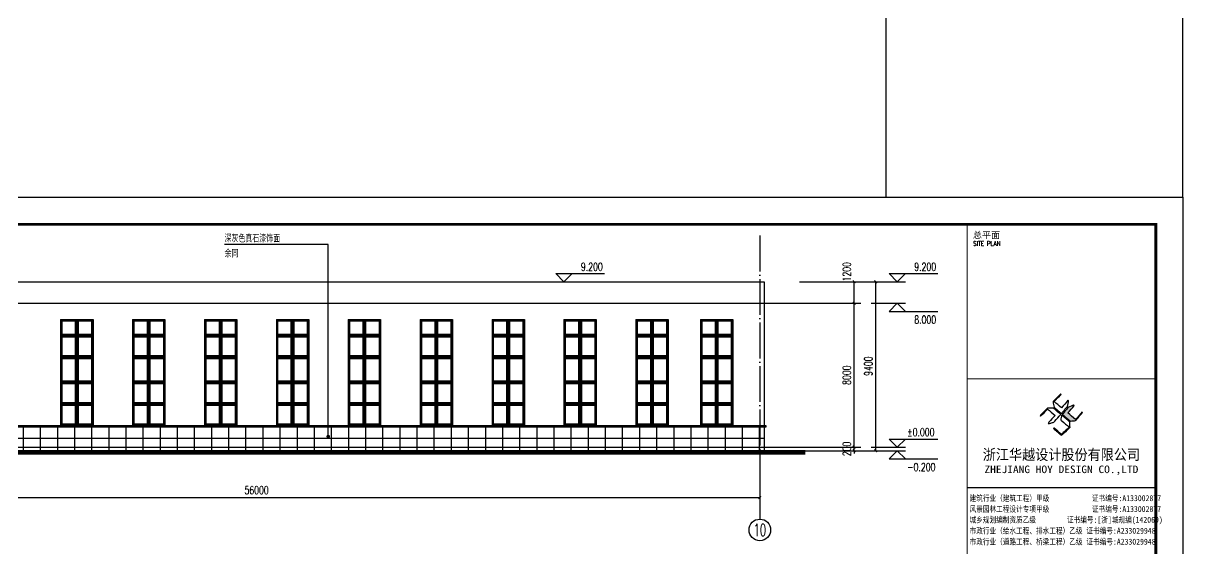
# Model space of a CAD drawing. Header units: millimetres. Extents: x 4279522 to 4437387, y 18981343 to 19528009.
# Drawn here: x 4369596 to 4434112, y 19153845 to 19183084 of the extents above; entities that cross this region are included whole.
import ezdxf
from ezdxf.enums import TextEntityAlignment as Align

# ---------------------------------------------------------------- set-up
doc = ezdxf.new("R2010")
doc.units = ezdxf.units.MM
doc.header["$LTSCALE"] = 1000
doc.header["$MEASUREMENT"] = 0
doc.linetypes.add('DOTE', pattern=[2.42, 2, -0.2, 0.02, -0.2])
doc.layers.get('Defpoints').update_dxf_attribs({"color": 1})
doc.layers.add('0 - 已设计道路边线', color=150, linetype='Continuous', lineweight=50)
for name, color, linetype in [('0 - 转弯半径', 10, 'Continuous'), ('AXIS_TEXT', 7, 'Continuous'), ('AXIS_外部', 171, 'Continuous'), ('DIM_LEAD', 145, 'Continuous'), ('DOTE', 250, 'DOTE'), ('PUB_DIM', 161, 'Continuous'), ('PUB_TEXT', 7, 'Continuous'), ('PUB_TITLE', 4, 'Continuous'), ('TK', 4, 'Continuous'), ('真石漆分割', 251, 'Continuous')]:
    doc.layers.add(name, color=color, linetype=linetype)
doc.styles.add('-宋体', font='', dxfattribs={"width": 0.8})
doc.styles.add('_TCH_AXIS', font='COMPLEX', dxfattribs={"bigfont": 'GBCBIG'})
doc.styles.add('_TCH_DIM', font='SIMPLEX', dxfattribs={"bigfont": 'GBCBIG'})
doc.styles.add('_TCH_DIM_T3', font='SIMPLEX', dxfattribs={"width": 0.705882, "bigfont": 'GBCBIG'})
doc.styles.add('COMPLEX', font='COMPLEX')
doc.styles.add('HT', font='simhei.ttf', dxfattribs={"width": 0.7})
doc.styles.add('ROMANS', font='romans', dxfattribs={"width": 0.65, "height": 231.275})
doc.styles.add('图签宋体', font='', dxfattribs={"height": 300})
doc.styles.add('图签黑体', font='simhei.ttf', dxfattribs={"height": 550})
doc.styles.get('-宋体').set_extended_font_data('SimSun')
doc.styles.get('图签宋体').set_extended_font_data('NSimSun')
doc.dimstyles.new('_TCH_ARCH&&150', dxfattribs={"dimtxt": 446.25, "dimasz": 150, "dimexe": 375, "dimexo": 450, "dimgap": 189.375, "dimtad": 1, "dimdec": 0, "dimzin": 0, "dimdsep": 46, "dimtxsty": '_TCH_DIM_T3', "dimblk": 'ARCHTICK', "dimcen": 0.09, "dimclrt": 7, "dimazin": 2, "dimtfac": 1, "dimtdec": 0, "dimtix": 1, "dimtmove": 2, "dimatfit": 3, "dimfxl": 0, "dimtolj": 1, "dimtzin": 0, "dimarcsym": 0})
pattern_1 = [(0, (-461.4, -166224), (0, 952.5), []), (90, (-461.4, -166224), (-952.5, 6e-14), [])]

# ---------------------------------------------------------------- blocks, each defined once
blk = doc.blocks.new('45654')
at = {"layer": '0 - 已设计道路边线', "ltscale": 0.01}
for points in [[(4404592, 19331977), (4405392, 19331977), (4405392, 19332777), (4404592, 19332777)], [(4406292, 19331977), (4405492, 19331977), (4405492, 19332777), (4406292, 19332777)], [(4404592, 19331877), (4405392, 19331877), (4405392, 19330777), (4404592, 19330777)], [(4406292, 19331877), (4405492, 19331877), (4405492, 19330777), (4406292, 19330777)], [(4404592, 19330677), (4405392, 19330677), (4405392, 19329377), (4404592, 19329377)], [(4406292, 19330677), (4405492, 19330677), (4405492, 19329377), (4406292, 19329377)], [(4404592, 19329277), (4405392, 19329277), (4405392, 19328177), (4404592, 19328177)], [(4406292, 19329277), (4405492, 19329277), (4405492, 19328177), (4406292, 19328177)], [(4404592, 19328077), (4405392, 19328077), (4405392, 19326977), (4404592, 19326977)], [(4406292, 19328077), (4405492, 19328077), (4405492, 19326977), (4406292, 19326977)]]:
    blk.add_lwpolyline(points, close=True, dxfattribs=at)
at = {"layer": '0 - 转弯半径', "color": 0}
for p, q in [((4404542, 19332827), (4404542, 19326927)), ((4404542, 19332827), (4406342, 19332827)), ((4405442, 19332827), (4405442, 19326927)), ((4406342, 19332827), (4406342, 19326927)), ((4404542, 19331927), (4406342, 19331927)), ((4404542, 19330727), (4406342, 19330727)), ((4404542, 19329327), (4406342, 19329327)), ((4404542, 19328127), (4406342, 19328127)), ((4404542, 19326927), (4406342, 19326927))]:
    blk.add_line(p, q, dxfattribs=at)
blk = doc.blocks.new('A$C053D6479')
at = {"layer": 'PUB_TITLE'}
h = blk.add_hatch(color=256, dxfattribs=at)
h.dxf.hatch_style = 1
edge = h.paths.add_edge_path()
edge.add_spline(control_points=[(1026, 827), (1105, 920), (1188, 1008), (1266, 1102)], knot_values=[13, 13, 13, 13, 14, 14, 14, 14], degree=3, periodic=0)
edge.add_spline(control_points=[(1266, 1102), (1258, 1111), (1249, 1119), (1239, 1116)], knot_values=[12, 12, 12, 12, 13, 13, 13, 13], degree=3, periodic=0)
edge.add_spline(control_points=[(1239, 1116), (1210, 1107), (1179, 1092), (1144, 1077)], knot_values=[11, 11, 11, 11, 12, 12, 12, 12], degree=3, periodic=0)
edge.add_spline(control_points=[(1144, 1077), (1109, 1063), (1069, 1053), (1047, 1038)], knot_values=[10, 10, 10, 10, 11, 11, 11, 11], degree=3, periodic=0)
edge.add_spline(control_points=[(1047, 1038), (1028, 1026), (1007, 992), (991, 972)], knot_values=[9, 9, 9, 9, 10, 10, 10, 10], degree=3, periodic=0)
edge.add_spline(control_points=[(991, 972), (942, 913), (899, 868), (849, 810)], knot_values=[8, 8, 8, 8, 9, 9, 9, 9], degree=3, periodic=0)
edge.add_spline(control_points=[(849, 810), (842, 801), (822, 776), (822, 775)], knot_values=[7, 7, 7, 7, 8, 8, 8, 8], degree=3, periodic=0)
edge.add_spline(control_points=[(822, 775), (823, 771), (848, 752), (859, 744)], knot_values=[6, 6, 6, 6, 7, 7, 7, 7], degree=3, periodic=0)
edge.add_spline(control_points=[(859, 744), (949, 670), (1035, 592), (1122, 521)], knot_values=[5, 5, 5, 5, 6, 6, 6, 6], degree=3, periodic=0)
edge.add_spline(control_points=[(1122, 521), (1153, 527), (1185, 530), (1217, 533)], knot_values=[4, 4, 4, 4, 5, 5, 5, 5], degree=3, periodic=0)
edge.add_spline(control_points=[(1217, 533), (1246, 535), (1293, 532), (1316, 542)], knot_values=[3, 3, 3, 3, 4, 4, 4, 4], degree=3, periodic=0)
edge.add_spline(control_points=[(1316, 542), (1327, 547), (1338, 565), (1349, 579)], knot_values=[2, 2, 2, 2, 3, 3, 3, 3], degree=3, periodic=0)
edge.add_spline(control_points=[(1349, 579), (1423, 670), (1507, 759), (1572, 848)], knot_values=[1, 1, 1, 1, 2, 2, 2, 2], degree=3, periodic=0)
edge.add_spline(control_points=[(1572, 848), (1564, 852), (1561, 861), (1551, 862)], knot_values=[0, 0, 0, 0, 1, 1, 1, 1], degree=3, periodic=0)
edge.add_spline(control_points=[(1551, 862), (1469, 769), (1393, 671), (1310, 579)], knot_values=[15, 15, 15, 15, 16, 16, 16, 16], degree=3, periodic=0)
edge.add_spline(control_points=[(1310, 579), (1216, 662), (1118, 742), (1026, 827)], knot_values=[14, 14, 14, 14, 15, 15, 15, 15], degree=3, periodic=0)
at = {"layer": 'TK'}
for points, knots in [([(1031, 1298), (1066, 1286), (1054, 1262), (1045, 1224), (1036, 1188), (1031, 1158), (1024, 1121), (1020, 1104), (1017, 1085), (1012, 1071), (1004, 1052), (976, 1026), (956, 1003), (906, 946), (866, 899), (814, 839), (806, 829), (789, 806), (787, 806), (777, 804), (728, 856), (719, 864), (651, 922), (580, 978), (514, 1036), (509, 1106), (488, 1176), (479, 1247), (570, 1343), (663, 1436), (758, 1526), (764, 1523), (768, 1518), (774, 1515), (693, 1422), (599, 1343), (520, 1249), (607, 1171), (698, 1096), (789, 1021), (874, 1109), (950, 1206), (1031, 1298)], [0, 0, 0, 0, 1, 1, 1, 2, 2, 2, 3, 3, 3, 4, 4, 4, 5, 5, 5, 6, 6, 6, 7, 7, 7, 8, 8, 8, 9, 9, 9, 10, 10, 10, 11, 11, 11, 12, 12, 12, 13, 13, 13, 14, 14, 14, 14]), ([(555, 949), (624, 891), (699, 833), (760, 773), (689, 691), (614, 604), (539, 517), (529, 505), (516, 487), (506, 482), (492, 475), (469, 472), (452, 467), (416, 456), (383, 448), (342, 438), (323, 433), (297, 422), (293, 440), (291, 452), (313, 470), (322, 480), (400, 566), (477, 652), (553, 736), (460, 815), (366, 894), (270, 970), (183, 883), (101, 791), (16, 703), (-18, 714), (9, 735), (28, 755), (103, 838), (192, 930), (266, 1005), (319, 1009), (387, 1005), (442, 1007), (456, 1008), (472, 1011), (485, 1007), (507, 1000), (534, 967), (555, 949)], [0, 0, 0, 0, 1, 1, 1, 2, 2, 2, 3, 3, 3, 4, 4, 4, 5, 5, 5, 6, 6, 6, 7, 7, 7, 8, 8, 8, 9, 9, 9, 10, 10, 10, 11, 11, 11, 12, 12, 12, 13, 13, 13, 14, 14, 14, 15, 15, 15, 15]), ([(1551, 862), (1561, 861), (1564, 852), (1572, 848), (1507, 759), (1423, 670), (1349, 579), (1338, 565), (1327, 547), (1316, 542), (1293, 532), (1246, 535), (1217, 533), (1185, 530), (1153, 527), (1122, 521), (1035, 592), (949, 670), (859, 744), (848, 752), (823, 771), (822, 775), (822, 776), (842, 801), (849, 810), (899, 868), (942, 913), (991, 972), (1007, 992), (1028, 1026), (1047, 1038), (1069, 1053), (1109, 1063), (1144, 1077), (1179, 1092), (1210, 1107), (1239, 1116), (1249, 1119), (1258, 1111), (1266, 1102), (1188, 1008), (1105, 920), (1026, 827), (1118, 742), (1216, 662), (1310, 579), (1393, 671), (1469, 769), (1551, 862)], [0, 0, 0, 0, 1, 1, 1, 2, 2, 2, 3, 3, 3, 4, 4, 4, 5, 5, 5, 6, 6, 6, 7, 7, 7, 8, 8, 8, 9, 9, 9, 10, 10, 10, 11, 11, 11, 12, 12, 12, 13, 13, 13, 14, 14, 14, 15, 15, 15, 16, 16, 16, 16]), ([(1097, 490), (1100, 425), (1106, 361), (1107, 294), (1018, 207), (925, 121), (830, 33), (818, 21), (800, 0), (787, 0), (768, -1), (725, 49), (712, 60), (662, 103), (616, 143), (568, 186), (545, 207), (518, 224), (499, 250), (501, 259), (511, 261), (516, 267), (609, 192), (696, 111), (785, 33), (883, 118), (977, 208), (1070, 298), (992, 373), (892, 456), (803, 534), (791, 544), (768, 561), (766, 569), (761, 588), (776, 634), (780, 655), (785, 690), (788, 721), (795, 746), (897, 661), (998, 576), (1097, 490)], [0, 0, 0, 0, 1, 1, 1, 2, 2, 2, 3, 3, 3, 4, 4, 4, 5, 5, 5, 6, 6, 6, 7, 7, 7, 8, 8, 8, 9, 9, 9, 10, 10, 10, 11, 11, 11, 12, 12, 12, 13, 13, 13, 14, 14, 14, 14])]:
    blk.add_open_spline(points, degree=3, knots=knots, dxfattribs=at)
blk = doc.blocks.new('GeYuanFrame_66584210', base_point=(18.76, 4.34))
at = {"layer": 'TK'}
for p, q in [((43.76, 414.34), (676.76, 414.34)), ((606.76, 316.74), (676.76, 316.74))]:
    blk.add_line(p, q, dxfattribs=at)
blk.add_lwpolyline([(18.76, 424.34), (686.76, 424.34), (686.76, 4.34), (18.76, 4.34), (18.76, 424.34)], dxfattribs=at)
at = {"layer": 'TK', "const_width": 1}
blk.add_lwpolyline([(676.76, 414.34), (43.76, 414.34), (43.76, 14.34), (676.76, 14.34)], close=True, dxfattribs=at)
at = {"layer": 'TK'}
for points, const_width in [([(606.76, 414.34), (606.76, 14.34)], 0.4), ([(606.76, 356.95), (676.76, 356.95)], 0.35)]:
    blk.add_lwpolyline(points, dxfattribs=dict(at, const_width=const_width))
at = {"layer": 'PUB_TITLE', "xscale": 0.01000000000021828, "yscale": 0.01000000000021828, "zscale": 0.01}
blk.add_blockref('A$C053D6479', (633.86, 336.08), dxfattribs=at)
at = {"layer": 'TK', "style": '图签宋体'}
blk.add_text('总平面', height=2.4, dxfattribs=at).set_placement((608.9, 409.1))
at = {"layer": 'TK'}
for s, height, style, width, p in [('SITE PLAN', 1.697, 'ROMANS', 0.76, (609.02, 406.31)), ('建筑行业（建筑工程）甲级           证书编号:A133002877', 2.2, '-宋体', 0.8, (607.67, 311.64)), ('风景园林工程设计专项甲级           证书编号:A133002877', 2.2, '-宋体', 0.8, (607.67, 307.62)), ('城乡规划编制资质乙级        证书编号:[浙]城规编(142069)', 2.2, '-宋体', 0.8, (607.67, 303.63)), ('市政行业（给水工程、排水工程）乙级 证书编号:A233029948', 2.2, '-宋体', 0.8, (607.67, 299.55)), ('市政行业（道路工程、桥梁工程）乙级 证书编号:A233029948', 2.2, '-宋体', 0.8, (607.67, 295.5))]:
    blk.add_text(s, height=height, dxfattribs=dict(at, style=style, width=width)).set_placement(p)
for s, height, style, width, p in [('浙江华越设计股份有限公司', 3.96, 'HT', 0.9, (641.74, 328.97)), ('ZHEJIANG HOY DESIGN CO.,LTD', 2.8, '图签黑体', 1.11, (641.73, 323.1))]:
    blk.add_text(s, height=height, dxfattribs=dict(at, style=style, width=width)).set_placement(p, align=Align.MIDDLE)
blk = doc.blocks.new('_ArchTick')
at = {"color": 0, "linetype": 'ByBlock', "const_width": 0.4}
blk.add_lwpolyline([(-0.5, -0.5), (0.5, 0.5)], dxfattribs=at)
blk = doc.blocks.new('*D453')
at = {"layer": 'Defpoints', "color": 0}
for p in [(4412328, 19168703), (4417028, 19168703), (4412328, 19159303)]:
    blk.add_point(p, dxfattribs=at)
at = {"layer": 'PUB_DIM', "color": 0, "lineweight": -2}
for p, q in [((4412778, 19168703), (4417403, 19168703)), ((4417028, 19159303), (4417028, 19168703)), ((4412778, 19159303), (4417403, 19159303))]:
    blk.add_line(p, q, dxfattribs=at)
at = {"layer": 'PUB_DIM', "color": 0, "lineweight": -2, "xscale": 150, "yscale": 150, "zscale": 150}
for p, rotation in [((4417028, 19168703), 90), ((4417028, 19159303), 270)]:
    blk.add_blockref('_ArchTick', p, dxfattribs=dict(at, rotation=rotation))
at = {"layer": 'PUB_DIM', "color": 7, "insert": (4416616, 19164003), "char_height": 446.2, "attachment_point": 5, "rotation": 90, "style": '_TCH_DIM_T3'}
blk.add_mtext('\\A1;9400', dxfattribs=at)
blk = doc.blocks.new('*D454')
at = {"layer": 'Defpoints', "color": 0}
for p in [(4412328, 19159503), (4415828, 19159503), (4412328, 19159303)]:
    blk.add_point(p, dxfattribs=at)
at = {"layer": 'PUB_DIM', "color": 0, "lineweight": -2}
for p, q in [((4412778, 19159503), (4416203, 19159503)), ((4415828, 19159503), (4415828, 19159653)), ((4415828, 19159303), (4415828, 19159503)), ((4412778, 19159303), (4416203, 19159303)), ((4415828, 19159303), (4415828, 19159153))]:
    blk.add_line(p, q, dxfattribs=at)
at = {"layer": 'PUB_DIM', "color": 0, "lineweight": -2, "xscale": 150, "yscale": 150, "zscale": 150}
for p, rotation in [((4415828, 19159503), 270), ((4415828, 19159303), 90)]:
    blk.add_blockref('_ArchTick', p, dxfattribs=dict(at, rotation=rotation))
at = {"layer": 'PUB_DIM', "color": 7, "insert": (4415416, 19159403), "char_height": 446.2, "attachment_point": 5, "rotation": 90, "style": '_TCH_DIM_T3'}
blk.add_mtext('\\A1;200', dxfattribs=at)
blk = doc.blocks.new('*D455')
at = {"layer": 'Defpoints', "color": 0}
for p in [(4412328, 19167503), (4415828, 19167503), (4412328, 19159503)]:
    blk.add_point(p, dxfattribs=at)
at = {"layer": 'PUB_DIM', "color": 0, "lineweight": -2}
for p, q in [((4412778, 19167503), (4416203, 19167503)), ((4415828, 19159503), (4415828, 19167503)), ((4412778, 19159503), (4416203, 19159503))]:
    blk.add_line(p, q, dxfattribs=at)
at = {"layer": 'PUB_DIM', "color": 0, "lineweight": -2, "xscale": 150, "yscale": 150, "zscale": 150}
for p, rotation in [((4415828, 19167503), 90), ((4415828, 19159503), 270)]:
    blk.add_blockref('_ArchTick', p, dxfattribs=dict(at, rotation=rotation))
at = {"layer": 'PUB_DIM', "color": 7, "insert": (4415416, 19163503), "char_height": 446.2, "attachment_point": 5, "rotation": 90, "style": '_TCH_DIM_T3'}
blk.add_mtext('\\A1;8000', dxfattribs=at)
blk = doc.blocks.new('*D456')
at = {"layer": 'Defpoints', "color": 0}
for p in [(4412328, 19168703), (4415828, 19168703), (4412328, 19167503)]:
    blk.add_point(p, dxfattribs=at)
at = {"layer": 'PUB_DIM', "color": 0, "lineweight": -2}
for p, q in [((4412778, 19168703), (4416203, 19168703)), ((4415828, 19167503), (4415828, 19168703)), ((4412778, 19167503), (4416203, 19167503))]:
    blk.add_line(p, q, dxfattribs=at)
at = {"layer": 'PUB_DIM', "color": 0, "lineweight": -2, "xscale": 150, "yscale": 150, "zscale": 150}
for p, rotation in [((4415828, 19168703), 90), ((4415828, 19167503), 270)]:
    blk.add_blockref('_ArchTick', p, dxfattribs=dict(at, rotation=rotation))
at = {"layer": 'PUB_DIM', "color": 7, "insert": (4415416, 19169258), "char_height": 446.2, "attachment_point": 5, "rotation": 90, "style": '_TCH_DIM_T3'}
blk.add_mtext('\\A1;1200', dxfattribs=at)
blk = doc.blocks.new('*D459')
at = {"layer": 'AXIS_外部', "color": 0, "lineweight": -2}
for p, q in [((4354581, 19158505), (4354581, 19156320)), ((4410581, 19158505), (4410581, 19156320)), ((4354581, 19156695), (4410581, 19156695))]:
    blk.add_line(p, q, dxfattribs=at)
at = {"layer": 'Defpoints', "color": 0}
for p in [(4354581, 19158955), (4410581, 19158955), (4410581, 19156695)]:
    blk.add_point(p, dxfattribs=at)
at = {"layer": 'AXIS_外部', "color": 0, "lineweight": -2, "xscale": 150, "yscale": 150, "zscale": 150, "rotation": 180}
blk.add_blockref('_ArchTick', (4354581, 19156695), dxfattribs=at)
at = {"layer": 'AXIS_外部', "color": 0, "lineweight": -2, "xscale": 150, "yscale": 150, "zscale": 150}
blk.add_blockref('_ArchTick', (4410581, 19156695), dxfattribs=at)
at = {"layer": 'AXIS_外部', "color": 7, "insert": (4382581, 19157108), "char_height": 446.2, "attachment_point": 5, "style": '_TCH_DIM_T3'}
blk.add_mtext('\\A1;56000', dxfattribs=at)
blk = doc.blocks.new('_AXISO')
blk.add_circle((0, 0), 0.5)
at = {"layer": 'AXIS_TEXT', "style": 'COMPLEX', "width": 1.041667}
blk.add_attdef('A', text='', height=0.56, dxfattribs=at).set_placement((-0.25, -0.28), (0.25, -0.28), align=Align.FIT)

msp = doc.modelspace()

# ---------------------------------------------------------------- hatches: boundary and pattern name
at = {"layer": '真石漆分割'}
h = msp.add_hatch(dxfattribs=at)
h.set_pattern_fill('NET,_O', color=256, scale=300)
h.set_pattern_definition(pattern_1)
h.paths.add_polyline_path([(4402820.8, 19159302.9), (4410820.8, 19159302.9), (4410820.8, 19160602.9), (4354340.8, 19160602.9), (4354340.8, 19159352.9), (4402820.8, 19159352.9)])
h = msp.add_hatch(dxfattribs=at)
h.set_pattern_fill('NET,_O', color=256, scale=300)
h.set_pattern_definition(pattern_1)
h.paths.add_polyline_path([(4410820.8, 19160602.9), (4410580.8, 19160602.9), (4410580.8, 19159502.9), (4410820.8, 19159502.9)])
h.paths.add_polyline_path([(4410580.8, 19159302.9), (4410820.8, 19159302.9), (4410820.8, 19159502.9), (4410580.8, 19159502.9)])

# ---------------------------------------------------------------- linework, layer by layer
at = {"color": 2}
msp.add_lwpolyline([(4434112, 19184483.3), (4417593.6, 19184483.3), (4417593.6, 19173401.8), (4434112, 19173401.8)], close=True, dxfattribs=at)
at = {"layer": '0 - 转弯半径', "color": 0}
for p, q in [((4354340.8, 19168702.9), (4410820.8, 19168702.9)), ((4410820.8, 19168702.9), (4410820.8, 19160702.9)), ((4354240.8, 19160702.9), (4410920.8, 19160702.9)), ((4410920.8, 19160702.9), (4410920.8, 19160602.9)), ((4410920.8, 19160602.9), (4354240.8, 19160602.9)), ((4410820.8, 19160602.9), (4410820.8, 19159302.9))]:
    msp.add_line(p, q, dxfattribs=at)
at = {"layer": '0 - 转弯半径', "color": 0, "const_width": 200}
msp.add_lwpolyline([(4413105.1, 19159202.9), (4402720.8, 19159202.9), (4402720.8, 19159202.9), (4346027.2, 19159202.9)], dxfattribs=at)
at = {"layer": '0 - 转弯半径', "color": 0}
for points in [[(4413105.1, 19159302.9), (4402820.8, 19159302.9), (4402820.8, 19159302.9), (4346027.2, 19159302.9)], [(4413105.1, 19159102.9), (4402620.8, 19159102.9), (4402620.8, 19159102.9), (4346027.2, 19159102.9)]]:
    msp.add_lwpolyline(points, dxfattribs=at)
at = {"layer": 'AXIS_外部'}
msp.add_line((4410580.8, 19159102.9), (4410580.8, 19155495.5), dxfattribs=at)
at = {"layer": 'Defpoints'}
for p, q in [((4346027.2, 19167502.9), (4415418.2, 19167502.9)), ((4346027.2, 19159502.9), (4415418.2, 19159502.9))]:
    msp.add_line(p, q, dxfattribs=at)
at = {"layer": 'DIM_LEAD'}
for p, q in [((4386565.7, 19170777.7), (4380800.3, 19170777.7)), ((4386565.7, 19160090.7), (4386565.7, 19170777.7))]:
    msp.add_line(p, q, dxfattribs=at)
at = {"layer": 'DIM_LEAD', "const_width": 100}
msp.add_lwpolyline([(4386565.7, 19160040.7, 1), (4386565.7, 19160140.7, 1)], format="xyb", close=True, dxfattribs=at)
at = {"layer": 'DOTE'}
msp.add_line((4410580.8, 19171272.1), (4410580.8, 19158371.3), dxfattribs=at)
at = {"layer": 'PUB_DIM'}
for p, q in [((4399680.8, 19168702.9), (4399230.8, 19169152.9)), ((4399230.8, 19169152.9), (4401930.8, 19169152.9)), ((4399680.8, 19168702.9), (4400130.8, 19169152.9)), ((4418228.1, 19168702.9), (4417778.1, 19169152.9)), ((4417778.1, 19169152.9), (4420478.1, 19169152.9)), ((4418228.1, 19168702.9), (4418678.1, 19169152.9)), ((4398219.4, 19168702.9), (4400130.8, 19168702.9)), ((4416766.7, 19168702.9), (4418678.1, 19168702.9)), ((4416766.7, 19167502.9), (4418678.1, 19167502.9)), ((4418228.1, 19167502.9), (4417778.1, 19167052.9)), ((4418228.1, 19167502.9), (4418678.1, 19167052.9)), ((4417778.1, 19167052.9), (4420478.1, 19167052.9)), ((4416766.7, 19159502.9), (4418678.1, 19159502.9)), ((4418228.1, 19159502.9), (4417778.1, 19159952.9)), ((4417778.1, 19159952.9), (4420478.1, 19159952.9)), ((4418228.1, 19159502.9), (4418678.1, 19159952.9)), ((4416766.7, 19159302.9), (4418678.1, 19159302.9)), ((4418228.1, 19159302.9), (4417778.1, 19158852.9)), ((4417778.1, 19158852.9), (4420478.1, 19158852.9)), ((4418228.1, 19159302.9), (4418678.1, 19158852.9))]:
    msp.add_line(p, q, dxfattribs=at)

# ---------------------------------------------------------------- block references
at = {"xscale": 150, "yscale": 150, "zscale": 150}
msp.add_blockref('GeYuanFrame_66584210', (4333912, 19110401.8), dxfattribs=at)
for p in [(-32861.4, -166224), (-28861.4, -166224), (-24861.4, -166224), (-20861.4, -166224), (-16861.4, -166224), (-12861.4, -166224), (-8861.4, -166224), (-4861.4, -166224), (-861.4, -166224), (2738.6, -166224)]:
    msp.add_blockref('45654', p)
at = {"layer": 'AXIS_外部'}
ref = msp.add_blockref('_AXISO', (4410580.8, 19154895.5), dxfattribs=dict(at, xscale=1200, yscale=1200, zscale=1200))
ref.add_attrib('A', '10', dxfattribs={"layer": 'AXIS_TEXT', "height": 678.82, "style": '_TCH_AXIS', "width": 0.724138}).set_placement((4410241.4, 19154556.1), (4410920.2, 19154556.1), align=Align.FIT)

# ---------------------------------------------------------------- texts
at = {"layer": 'PUB_TEXT'}
for s, height, style, width, p in [('深灰色真石漆饰面', 394.3, 'HT', 0.7, (4380800.3, 19170935.2)), ('余同', 394.3, 'HT', 0.7, (4380800.3, 19170095.2)), ('9.200', 446.25, '_TCH_DIM', 0.705882, (4400625.8, 19169310.4)), ('9.200', 446.25, '_TCH_DIM', 0.705882, (4419173.1, 19169310.4)), ('8.000', 446.25, '_TCH_DIM', 0.705882, (4419173.1, 19166370.4)), ('%%P0.000', 446.25, '_TCH_DIM', 0.705882, (4418783.1, 19160110.4)), ('-0.200', 446.25, '_TCH_DIM', 0.705882, (4418783.1, 19158170.4))]:
    msp.add_text(s, height=height, dxfattribs=dict(at, style=style, width=width)).set_placement(p)

# ---------------------------------------------------------------- dimensions: what is measured, and where the dimension line sits
at = {"layer": 'AXIS_外部'}
dim = msp.add_aligned_dim(p1=(4354580.8, 19158955.1), p2=(4410580.8, 19158955.1), distance=-2259.6, dimstyle='_TCH_ARCH&&150', dxfattribs=at)
dim.commit()
dim.dimension.update_dxf_attribs({"geometry": '*D459', "text_midpoint": (4382580.8, 19157108)})
at = {"layer": 'PUB_DIM'}
dim = msp.add_linear_dim(base=(4415828.1, 19168702.9), p1=(4412328.3, 19167502.9), p2=(4412328.3, 19168702.9), angle=90, dimstyle='_TCH_ARCH&&150', dxfattribs=at)
dim.commit()
dim.dimension.update_dxf_attribs({"geometry": '*D456', "text_midpoint": (4415415.6, 19169257.9), "dimtype": 129})
for p1, p2, distance, picture, middle in [((4412328.3, 19159302.9), (4412328.3, 19168702.9), -4699.8, '*D453', (4416615.6, 19164002.9)), ((4412328.3, 19159502.9), (4412328.3, 19167502.9), -3499.8, '*D455', (4415415.6, 19163502.9)), ((4412328.3, 19159302.9), (4412328.3, 19159502.9), -3499.8, '*D454', (4415415.6, 19159402.9))]:
    dim = msp.add_aligned_dim(p1=p1, p2=p2, distance=distance, dimstyle='_TCH_ARCH&&150', dxfattribs=at)
    dim.commit()
    dim.dimension.update_dxf_attribs({"geometry": picture, "text_midpoint": middle})

doc.saveas('drawing.dxf')
